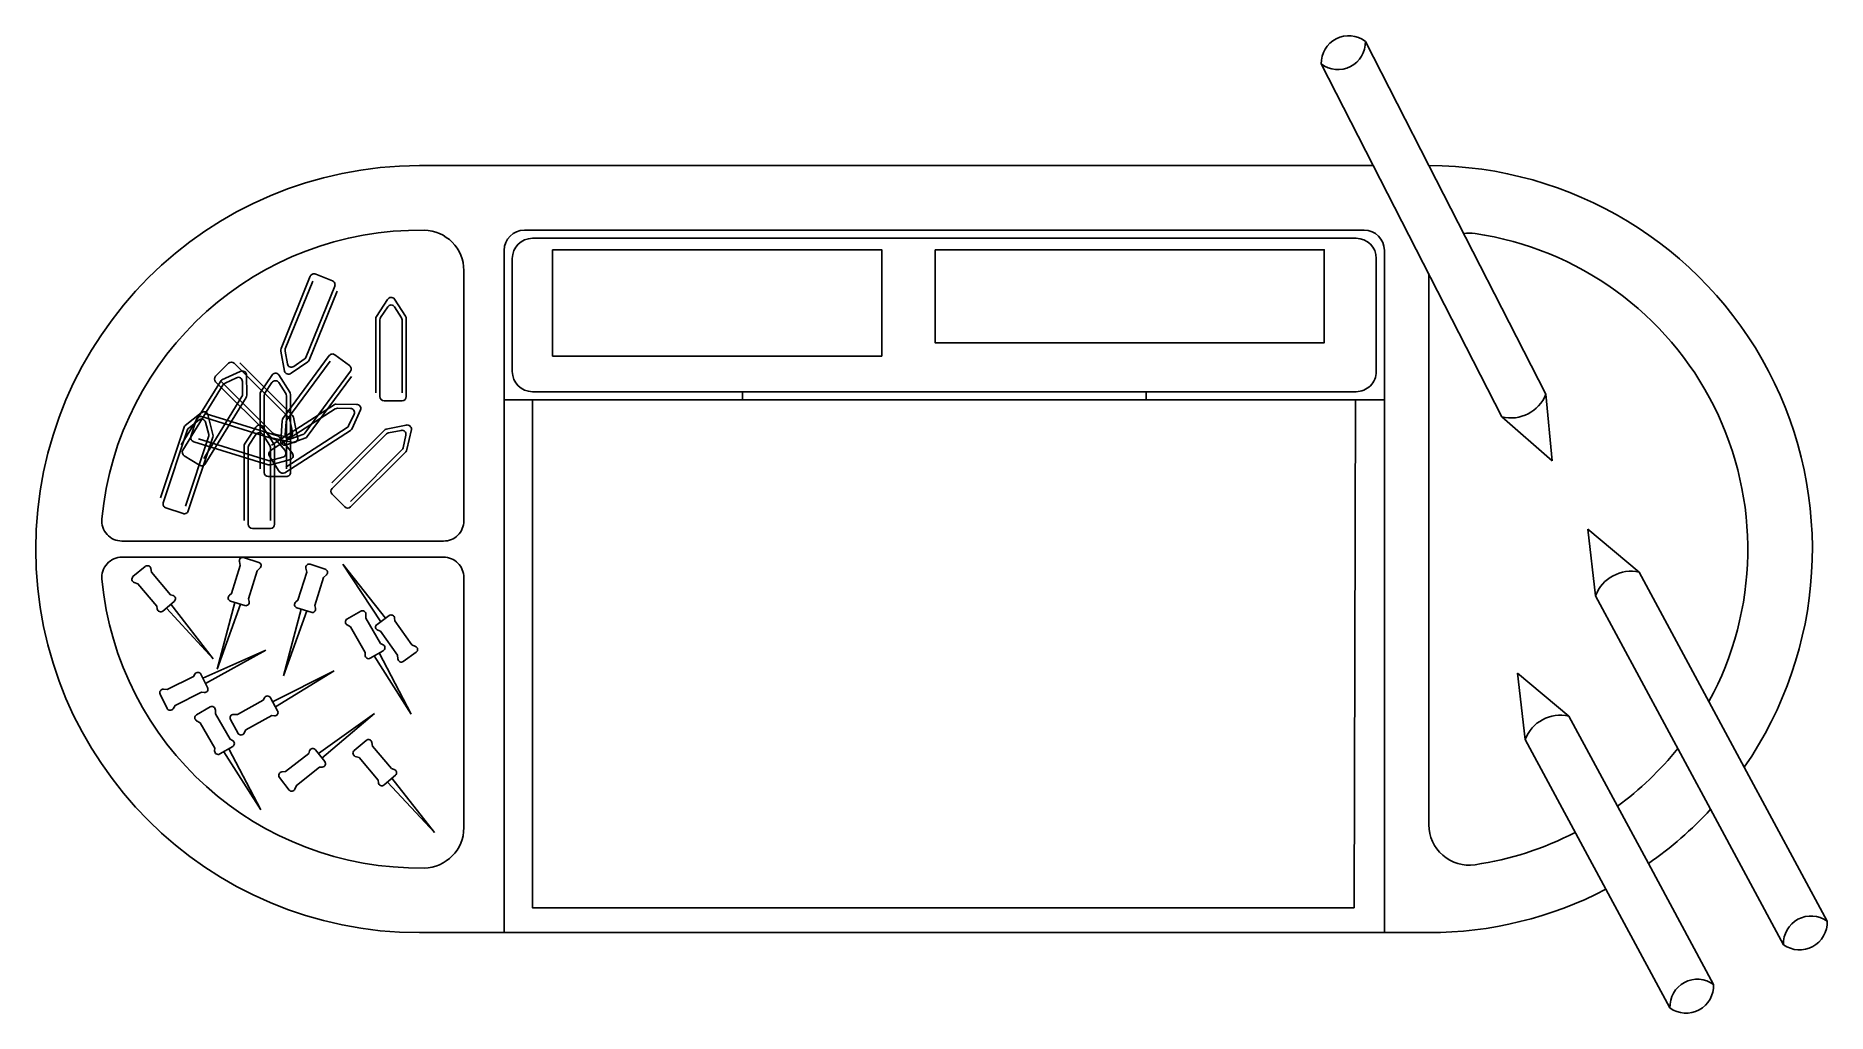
# Model space of a CAD drawing. Extents: x 3.281 to 3.503, y 6.004 to 6.125.
import ezdxf

# ---------------------------------------------------------------- set-up
doc = ezdxf.new("R2010")
doc.units = 0
doc.header["$MEASUREMENT"] = 0
doc.layers.add('ACES', color=2, linetype='CONTINUOUS')
doc.layers.add('ACES-I', color=1, linetype='CONTINUOUS')

msp = doc.modelspace()

# ---------------------------------------------------------------- linework, layer by layer
at = {"layer": 'ACES'}
for p, q in [((3.445415757302982, 6.124521238641096), (3.453284443306895, 6.109134977485214)), ((3.446386805601376, 6.10913498201621), (3.439948126455664, 6.121725038194024)), ((3.502595376770169, 6.0155527302736), (3.492333288725962, 6.034619857811567)), ((3.488162258103097, 6.029411692713804), (3.497187700292052, 6.012642273414142)), ((3.488532542311273, 6.007718597441752), (3.480455202888916, 6.022687941548942)), ((3.475196316564519, 6.019501739064057), (3.483124865833156, 6.004808140582294))]:
    msp.add_line(p, q, dxfattribs=at)
for points in [[(3.446386805601376, 6.10913498201621), (3.328263696149011, 6.109134982016209, 1), (3.328263696149011, 6.014134982016209)], [(3.492333288725962, 6.034619857811567, 0.6046519203318441), (3.453284443306895, 6.109134977485214)], [(3.480455202888916, 6.022687941548943, 0.05398732879164475), (3.488162258103097, 6.029411692713804)], [(3.328263696149011, 6.014134982016209), (3.453263696149013, 6.014134982016209, 0.1205679570763142), (3.47519631656452, 6.019501739064058)]]:
    msp.add_lwpolyline(points, format="xyb", dxfattribs=at)
for centre, start, end in [((3.443359527667781, 6.121798201586741), 52.94268389499388, 181.2286186294068), ((3.499186265699918, 6.015407910306894), 234.1465430917241, 2.432477826137034), ((3.485123431241021, 6.007573777475045), 234.1465430917241, 2.432477826137034)]:
    msp.add_arc(centre, 0.003412185679599603, start, end, dxfattribs=at)
at = {"layer": 'ACES-I'}
for p, q in [((3.462297024865737, 6.07802447785744), (3.446386805601376, 6.10913498201621)), ((3.453284443306895, 6.109134977485214), (3.467764655713055, 6.080820678304512)), ((3.445263696149013, 6.101134982016208), (3.341263696149012, 6.101134982016209)), ((3.338763696149012, 6.098634982016208), (3.338763696149011, 6.014134982016208)), ((3.444263696149013, 6.100134982016207), (3.342263696149012, 6.100134982016209)), ((3.447763696149013, 6.014134982016209), (3.447763696149013, 6.098634982016208)), ((3.333763696149012, 6.096131358637574), (3.333763696149012, 6.065134982016209)), ((3.339763696149012, 6.097634982016208), (3.339763696149011, 6.08363498201621)), ((3.446763696149014, 6.083634982016209), (3.446763696149013, 6.097634982016206)), ((3.453263696149013, 6.027499223638787), (3.453263696149013, 6.095770740393632)), ((3.444263696149014, 6.081134982016208), (3.342263696149011, 6.081134982016209)), ((3.368263696149012, 6.080134982016209), (3.368263696149013, 6.081134982016209)), ((3.418263696149012, 6.080134982016207), (3.418263696149012, 6.081134982016209)), ((3.467764655713055, 6.080820678304512), (3.468540270237272, 6.072560313446267)), ((3.447763696149013, 6.080134982016208), (3.338763696149012, 6.080134982016209)), ((3.468540270237272, 6.072560313446267), (3.462297024865737, 6.07802447785744)), ((3.479333273101237, 6.058774099603725), (3.472976605010415, 6.064105888821674)), ((3.472976605010415, 6.064105888821674), (3.47392559662312, 6.055863642744267)), ((3.331263696149013, 6.062634982016209), (3.291429608675593, 6.062634982016209)), ((3.331263696149012, 6.060634982016207), (3.291429608675594, 6.060634982016208)), ((3.323472456016068, 6.052647726319767), (3.318767049919241, 6.059781482955381)), ((3.318767049919241, 6.059781482955381), (3.324062916836528, 6.053074387916051)), ((3.492333288725962, 6.034619857811567), (3.479333273101237, 6.058774099603725)), ((3.333763696149012, 6.058134982016207), (3.333763696149012, 6.027138605394845)), ((3.302734521353132, 6.048061613228269), (3.296928441317742, 6.054332240381502)), ((3.297483583451992, 6.054803940825663), (3.302734521353132, 6.048061613228269)), ((3.303210614203201, 6.046769796246717), (3.305410937650869, 6.055027514272773)), ((3.306106223908945, 6.05481011805024), (3.303210614203201, 6.046769796246717)), ((3.311436336971732, 6.045937231850714), (3.3136366604194, 6.05419494987677)), ((3.314331946677477, 6.053977553654237), (3.311436336971732, 6.045937231850714)), ((3.47392559662312, 6.055863642744267), (3.488162258103097, 6.029411692713804)), ((3.301464402957896, 6.045639891793424), (3.309264688523504, 6.04913086234145)), ((3.309264688523504, 6.04913086234145), (3.301790057052595, 6.04498825269941)), ((3.327263318583026, 6.041201091783607), (3.322668681982158, 6.048406689939081)), ((3.323299050794, 6.048771819038574), (3.327263318583026, 6.041201091783607)), ((3.310085666460313, 6.042740169342465), (3.317726977482282, 6.046566616276339)), ((3.317726977482282, 6.046566616276339), (3.310439314294859, 6.042103288421599)), ((3.464243691236134, 6.046283237682697), (3.465192682848839, 6.038040991605291)), ((3.470600359326956, 6.040951448464749), (3.464243691236134, 6.046283237682697)), ((3.315751249255452, 6.036337569080451), (3.322715660469836, 6.041290175132741)), ((3.322715660469836, 6.041290175132741), (3.316198348720371, 6.03576242895256)), ((3.480455202888916, 6.022687941548942), (3.470600359326956, 6.040951448464749)), ((3.308625289973671, 6.029337064942754), (3.304030653372802, 6.036542663098228)), ((3.304661022184645, 6.036907792197721), (3.308625289973671, 6.029337064942754)), ((3.465192682848839, 6.038040991605291), (3.475196316564519, 6.019501739064057)), ((3.330118853394634, 6.026519043719766), (3.324312773359244, 6.032789670872999)), ((3.324867915493494, 6.033261371317161), (3.330118853394634, 6.026519043719766))]:
    msp.add_line(p, q, dxfattribs=at)
for points in [[(3.344755352798443, 6.098719214795444), (3.344755352798443, 6.085546219318222), (3.385529890990182, 6.085546219318222), (3.385529890990182, 6.098719214795444)], [(3.392119709223216, 6.098719214795444), (3.392119709223216, 6.08719284902027), (3.440307818177012, 6.08719284902027), (3.440307818177012, 6.098719214795444)]]:
    msp.add_lwpolyline(points, close=True, dxfattribs=at)
for points in [[(3.318075920628168, 6.093590469157281), (3.314606017205732, 6.085035177751311, -0.1252306102653942), (3.31445719493144, 6.084832971738042), (3.312379817189428, 6.083417544232346, -0.545239190521984), (3.311565090311308, 6.083679607135895), (3.311110619048246, 6.086166178291241, -0.1630578763590901), (3.311130672501709, 6.086488989716917), (3.314757154377195, 6.095430336332686, -0.4142135623730951), (3.315420236384647, 6.095710750024182), (3.317495785728501, 6.094868936995271, -0.4142135623730951), (3.317776199419998, 6.094205854987819), (3.314193532254291, 6.085372536626558, -0.1479103888739924), (3.314008430063195, 6.085143170107063), (3.31270468143149, 6.084254857097586, -0.5424531868121627), (3.311917258800444, 6.084584030636256), (3.311630159336547, 6.086154852168141, -0.1424742652803664), (3.311659188459741, 6.086437713464923), (3.315056875585365, 6.094814950502148)], [(3.322869806298352, 6.080977601155558), (3.322869806298352, 6.09020978620581, -0.1252306102653942), (3.322931718249171, 6.090453101333728), (3.324324798557567, 6.092545530678113, -0.545239190521984), (3.325178286521859, 6.092608895859054), (3.326534010631057, 6.090475449731475, -0.1630578763590901), (3.326636755683015, 6.090168769422617), (3.326636755683015, 6.080519984520022, -0.4142135623730951), (3.32612768319948, 6.080010912036486), (3.323887916636997, 6.080010912036486, -0.4142135623730951), (3.323378844153462, 6.080519984520022), (3.323378844153463, 6.090052193985388, -0.1479103888739924), (3.323464167780474, 6.090334313995468), (3.324338455835647, 6.091647508913999, -0.5424531868121627), (3.325191864905523, 6.091638421675863), (3.326048305557723, 6.090290676968411, -0.1424742652803664), (3.326127717827907, 6.090017644196467), (3.326127717827907, 6.080977601155558)], [(3.319853901315191, 6.082996446284101), (3.314376100311016, 6.07556496346028, -0.1252306102653942), (3.314181896074274, 6.075405840691452), (3.311819014066478, 6.074548098350117, -0.545239190521984), (3.311094398716769, 6.075003498664471), (3.311268956841405, 6.077525226187552, -0.1630578763590901), (3.311368216725168, 6.077833052166019), (3.31709320201747, 6.08559987864145, -0.4142135623730951), (3.31780503363081, 6.085707606730798), (3.319607942329874, 6.084378669381914, -0.4142135623730951), (3.319715670419222, 6.083666837768574), (3.314059853697916, 6.075993849139191, -0.1479103888739924), (3.313823779753206, 6.075817381255308), (3.312340850518795, 6.075279067793459, -0.5424531868121627), (3.311659287408, 6.075792742149882), (3.311769559603571, 6.077385772730281, -0.1424742652803664), (3.311867636956389, 6.077652669781736), (3.317231432913439, 6.084929487156979)], [(3.298779352502895, 6.074553460893478), (3.303619966551664, 6.082414866393322, -0.1252306102653942), (3.303800260768916, 6.082589592854838), (3.306083600191152, 6.083640922674514, -0.545239190521984), (3.306843587271504, 6.08324737917114), (3.30687940844158, 6.080719871093344, -0.1630578763590901), (3.306806099632094, 6.080404854941386), (3.30174705418415, 6.072188705645506, -0.4142135623730951), (3.301046651343184, 6.072022135998358), (3.299139441611487, 6.073196489136786, -0.4142135623730951), (3.298972871964337, 6.073896891977752), (3.303970794644906, 6.082013774764307, -0.1479103888739924), (3.304191370565319, 6.082209269226499), (3.305624379395276, 6.082869076918742, -0.5424531868121627), (3.306346311083893, 6.082413879977392), (3.306368940102625, 6.080817197693807, -0.1424742652803664), (3.306293404981712, 6.080543066979147), (3.301553534722709, 6.072845274561232)], [(3.306012047307639, 6.084689441897243), (3.312555630729984, 6.078176780628844, -0.1252306102653942), (3.312684412948585, 6.077961256891635), (3.313184763166539, 6.075497807487593, -0.545239190521984), (3.312627599003068, 6.074848173016301), (3.310159087541756, 6.075392260697575, -0.1630578763590901), (3.30986923937571, 6.075535778634373), (3.303030378521997, 6.08234232198031, -0.4142135623730951), (3.303028673441605, 6.083062257171619), (3.304608672202716, 6.084649757776126, -0.4142135623730951), (3.305328607394025, 6.084651462856518), (3.312084841968656, 6.077927155333494, -0.1479103888739924), (3.312224612990697, 6.077667663748252), (3.312538629502398, 6.076121619076241, -0.5424531868121627), (3.311930168204695, 6.075523150641282), (3.310370755377598, 6.075866862761944, -0.1424742652803664), (3.310121215542341, 6.076003182510441), (3.303713818435611, 6.082380301021034)], [(3.308536927834461, 6.071591837137383), (3.308536927834461, 6.080824022187636, -0.1252306102653942), (3.308598839785279, 6.081067337315553), (3.309991920093675, 6.083159766659938, -0.545239190521984), (3.310845408057967, 6.083223131840879), (3.312201132167165, 6.0810896857133, -0.1630578763590901), (3.312303877219124, 6.080783005404442), (3.312303877219124, 6.071134220501847, -0.4142135623730951), (3.311794804735588, 6.070625148018311), (3.309555038173105, 6.070625148018311, -0.4142135623730951), (3.309045965689569, 6.071134220501847), (3.309045965689571, 6.080666429967213, -0.1479103888739924), (3.309131289316582, 6.080948549977293), (3.310005577371755, 6.082261744895824, -0.5424531868121627), (3.310858986441631, 6.082252657657688), (3.311715427093831, 6.080904912950236, -0.1424742652803664), (3.311794839364014, 6.080631880178292), (3.311794839364014, 6.071591837137383)], [(3.296211850732631, 6.067984198556246), (3.299129989154374, 6.076743063148968, -0.1252306102653942), (3.299265634790856, 6.076954334544173), (3.301248675658538, 6.078499158878517, -0.545239190521984), (3.302078435226632, 6.078289502229435), (3.302690306928856, 6.075836913136342, -0.1630578763590901), (3.302690847906445, 6.075513479889928), (3.299641029278013, 6.066359373902436, -0.4142135623730951), (3.298997146936783, 6.0660373100615), (3.29687220988956, 6.066745262602111, -0.4142135623730951), (3.296550146048625, 6.067389144943341), (3.299563117141989, 6.076432652143658, -0.1479103888739924), (3.299733239743297, 6.07667333891508), (3.300977783172047, 6.077642860524653, -0.5424531868121627), (3.301784566899404, 6.077364490921939), (3.302171099672673, 6.075815136604039, -0.1424742652803664), (3.302160139526173, 6.075531000935037), (3.29930273396202, 6.06695442751534)], [(3.30186664151667, 6.078401754046332), (3.310684680409808, 6.075667630625341, -0.1252306102653942), (3.310898745372299, 6.075536437893221), (3.31248474801, 6.073586174080273, -0.545239190521984), (3.312292509142056, 6.072752207013176), (3.309853267744036, 6.07208912207011, -0.1630578763590901), (3.309529916714135, 6.072081809819687), (3.300313966201935, 6.074939309820248, -0.4142135623730951), (3.29997849264479, 6.075576308312745), (3.300641802379452, 6.07771560129182, -0.4142135623730951), (3.301278800871949, 6.078051074848966), (3.310383405399004, 6.075228098813366, -0.1479103888739924), (3.31062760109939, 6.075063052512814), (3.311622965941787, 6.073839079748412, -0.5424531868121627), (3.311361548159127, 6.07302664491327), (3.309820625872932, 6.072607759612602, -0.1424742652803664), (3.309536323019856, 6.07261276869866), (3.300901806846656, 6.075289989017618)], [(3.309952520513608, 6.074516724466406), (3.317708779049085, 6.079524088476834, -0.1252306102653942), (3.317946775872167, 6.079604043797673), (3.320460274359889, 6.079568566211666, -0.545239190521984), (3.32097642537022, 6.078885891335988), (3.319919367309595, 6.076589762311736, -0.1630578763590901), (3.319717442209777, 6.076337105208914), (3.311611184606578, 6.07110378525241, -0.4142135623730951), (3.31090738491095, 6.071255362214442), (3.309692577536997, 6.073137062854451, -0.4142135623730951), (3.30984415449903, 6.07384086255008), (3.317852473290874, 6.079010954175944, -0.1479103888739924), (3.318135769409952, 6.079092287627421), (3.319713224558279, 6.079070022127373, -0.5424531868121627), (3.320168463147132, 6.078348116700283), (3.319500696387869, 6.0768976016392, -0.1424742652803664), (3.319314384413533, 6.076682796957153), (3.311719550621156, 6.071779647168735)], [(3.306559991021656, 6.065170006582894), (3.306559991021656, 6.074402191633146, -0.1252306102653942), (3.306621902972475, 6.074645506761064), (3.308014983280871, 6.076737936105449, -0.545239190521984), (3.308868471245163, 6.076801301286389), (3.310224195354361, 6.07466785515881, -0.1630578763590901), (3.310326940406319, 6.074361174849952), (3.310326940406319, 6.064712389947356, -0.4142135623730951), (3.309817867922784, 6.064203317463821), (3.307578101360301, 6.064203317463821, -0.4142135623730951), (3.307069028876766, 6.064712389947356), (3.307069028876767, 6.074244599412723, -0.1479103888739924), (3.307154352503778, 6.074526719422803), (3.308028640558951, 6.075839914341334, -0.5424531868121627), (3.308882049628827, 6.075830827103198), (3.309738490281027, 6.074483082395746, -0.1424742652803664), (3.30981790255121, 6.074210049623803), (3.30981790255121, 6.065170006582894)], [(3.317411638793569, 6.069841792804789), (3.323939779447771, 6.076369933458992, -0.1252306102653942), (3.324155607584947, 6.076498204875647), (3.32662023509632, 6.076992719321412, -0.545239190521984), (3.327268548172667, 6.076434018143334), (3.326718615659591, 6.073966802208195, -0.1630578763590901), (3.326574411656515, 6.073677294759171), (3.319751690421679, 6.066854573524337, -0.4142135623730951), (3.319031753211232, 6.066854573524337), (3.317447999086626, 6.068438327648942, -0.4142135623730951), (3.317447999086626, 6.069158264859389), (3.324188289039277, 6.075898554812039, -0.1479103888739924), (3.324448110926768, 6.076037710869021), (3.325994894971205, 6.076348064888411, -0.5424531868121627), (3.326591920663932, 6.075738187900266), (3.326244516234838, 6.074179593485464, -0.1424742652803664), (3.326107605865067, 6.073930377206181), (3.319715330128622, 6.067538101469736)]]:
    msp.add_lwpolyline(points, format="xyb", dxfattribs=at)
msp.add_lwpolyline([(3.342263696149012, 6.080134982016209), (3.342263696149012, 6.017211318448625), (3.444014617986551, 6.017211318448625), (3.444203622063584, 6.080134982016207)], dxfattribs=at)
for points in [[(3.30836899351726, 6.059999982265966), (3.3064941538717, 6.060602870399062, 0.5727900372047222), (3.305967528881809, 6.060094655611812), (3.306082839792342, 6.059617583783338), (3.304995285416319, 6.056139319056617), (3.304735861630044, 6.055929538640921, 0.5989419113459477), (3.304876008762035, 6.055194771310297), (3.30664115279778, 6.054642861012717, 0.5989419113459478), (3.307174899388106, 6.055166920957832), (3.307081184409566, 6.055487117813675), (3.308168738785589, 6.058965382540397), (3.308521256192623, 6.059279309034221, 0.5801924384318029)], [(3.294304490460244, 6.059488829792096), (3.29279344856291, 6.058225797653909, 0.5727900372047222), (3.292941836281424, 6.057509140668349), (3.293406751080582, 6.057351824537148), (3.295766497152718, 6.054574649982857), (3.295805292904948, 6.054243284001948, 0.5989419113459477), (3.296501334408077, 6.05396933058496), (3.297910690361656, 6.055166850622207, 0.5989419113459478), (3.297752710405005, 6.055897991225685), (3.297431955667811, 6.055989778600979), (3.295072209595676, 6.05876695315527), (3.294995087361203, 6.059232646752752, 0.5801924384318029)], [(3.316594716285791, 6.059167417869963), (3.314719876640231, 6.05977030600306, 0.5727900372047222), (3.314193251650341, 6.059262091215809), (3.314308562560874, 6.058785019387336), (3.313221008184851, 6.055306754660614), (3.312961584398575, 6.055096974244918, 0.5989419113459477), (3.313101731530566, 6.054362206914294), (3.314866875566311, 6.053810296616715, 0.5989419113459478), (3.315400622156638, 6.054334356561829), (3.315306907178098, 6.054654553417672), (3.316394461554121, 6.058132818144395), (3.316746978961155, 6.058446744638218, 0.5801924384318029)], [(3.321006469781315, 6.05394858339271), (3.319294393973601, 6.052975292980639, 0.5727900372047222), (3.319312587967118, 6.052243661154816), (3.319741991875181, 6.05200595036551), (3.32156860020048, 6.04885244405413), (3.32154767533727, 6.048519471572092, 0.5989419113459477), (3.322183698302186, 6.048125772401586), (3.323784034473971, 6.04905273657607, 0.5989419113459478), (3.323758985162154, 6.049800330570652), (3.32345974309986, 6.049947852473601), (3.321633134774562, 6.05310135878498), (3.321640304755054, 6.053573340730786, 0.5801924384318029)], [(3.326273936771614, 6.047727713875243), (3.327879472627817, 6.048868219207119, 0.5727900372047222), (3.327787806017927, 6.049594313817062), (3.327336676707699, 6.049787643796798), (3.325202243640221, 6.052741504915812), (3.32518958242072, 6.053074893903656, 0.5989419113459477), (3.324517196706035, 6.053402646400894), (3.323018176146562, 6.052319467834924, 0.5989419113459478), (3.32311826831228, 6.051578181245865), (3.323430827023479, 6.051461495446608), (3.325565260090956, 6.048507634327594), (3.325605583742413, 6.048037323399675, 0.5801924384318029)], [(3.296156395193073, 6.043670153118739), (3.297022506712374, 6.041901439282719, 0.5727900372047222), (3.297753871884901, 6.041874585337561), (3.29801755131644, 6.042288550665814), (3.30127746512738, 6.043917679873458), (3.301608519415083, 6.04387630859974, 0.5989419113459477), (3.302040603904339, 6.044486904409504), (3.301213856106152, 6.04614124008333, 0.5989419113459478), (3.300466137232474, 6.046162233765767), (3.300300484005735, 6.045872634849736), (3.297040570194794, 6.044243505642092), (3.296569923522912, 6.044279700614577, 0.5801924384318029)], [(3.30486821379415, 6.040541759791375), (3.305810324217711, 6.038812330478737, 0.5727900372047222), (3.306542165591411, 6.038817265425428), (3.306787617507969, 6.039242291886097), (3.309973701536578, 6.041011463611115), (3.310306240233293, 6.040984509225884, 0.5989419113459477), (3.310711398549329, 6.041613294553087), (3.309813582205843, 6.043230163210978, 0.5989419113459478), (3.309065657075644, 6.043218663281624), (3.308912737576089, 6.042922143214257), (3.305726653547479, 6.04115297148924), (3.305254878988215, 6.041168691890539, 0.5801924384318029)], [(3.30236844117196, 6.042084556551857), (3.300656365364245, 6.041111266139786, 0.5727900372047222), (3.300674559357763, 6.040379634313963), (3.301103963265826, 6.040141923524657), (3.302930571591124, 6.036988417213277), (3.302909646727915, 6.036655444731239, 0.5989419113459477), (3.303545669692831, 6.036261745560733), (3.305146005864615, 6.037188709735217, 0.5989419113459478), (3.305120956552798, 6.037936303729799), (3.304821714490505, 6.038083825632747), (3.302995106165206, 6.041237331944127), (3.303002276145698, 6.041709313889933, 0.5801924384318029)], [(3.310932474372278, 6.033365326576338), (3.312128564864757, 6.03180076103556, 0.5727900372047222), (3.312850999527996, 6.031917826433123), (3.313028395154761, 6.032375456116619), (3.315905612411003, 6.034612132420948), (3.316238352590425, 6.034636473675914, 0.5989419113459477), (3.316542331385338, 6.035319936287182), (3.315407266590486, 6.036780061745828, 0.5989419113459478), (3.314669944666522, 6.036654043377327), (3.314564288153658, 6.036337586073754), (3.311687070897416, 6.034100909769426), (3.311218462723274, 6.034044122931924, 0.5801924384318029)], [(3.321688822501746, 6.037946260283594), (3.320177780604412, 6.036683228145407, 0.5727900372047222), (3.320326168322926, 6.035966571159847), (3.320791083122084, 6.035809255028646), (3.32315082919422, 6.033032080474355), (3.323189624946449, 6.032700714493445, 0.5989419113459477), (3.323885666449579, 6.032426761076457), (3.325295022403158, 6.033624281113704, 0.5989419113459478), (3.325137042446507, 6.034355421717183), (3.324816287709313, 6.034447209092476), (3.322456541637178, 6.037224383646767), (3.322379419402705, 6.03769007724425, 0.5801924384318029)]]:
    msp.add_lwpolyline(points, format="xyb", close=True, dxfattribs=at)
for centre, radius, start, end in [((3.442004356090864, 6.124448075248378), 0.003412185679599603, 232.9426838949944, 1.228618629407351), ((3.328263696149011, 6.061634982016209), 0.03950000000000031, 89.1695973125203, 174.5720132848333), ((3.328763696149012, 6.096131358637574), 0.005, 0, 89.16959731252095), ((3.341263696149012, 6.098634982016208), 0.0025, 90, 179.9999999999997), ((3.445263696149013, 6.098634982016208), 0.0025, 0, 90), ((3.458263696149013, 6.095770740393632), 0.005, 81.66691700371325, 97.79419814739093), ((3.453263696149013, 6.061634982016209), 0.03950000000000031, 331.4398385661125, 81.6669170037146), ((3.342263696149012, 6.097634982016208), 0.0025, 89.99999999999952, 179.9999999999994), ((3.444263696149013, 6.097634982016206), 0.0025, 0, 89.99999999999952), ((3.342263696149011, 6.08363498201621), 0.0025, 179.9999999999997, 269.9999999999995), ((3.444263696149014, 6.083634982016209), 0.0025, 269.9999999999995, 0), ((3.463432201548459, 6.082548522253836), 0.004664290278439182, 255.9141146196366, 338.2571879047169), ((3.291429608675593, 6.065134982016209), 0.0025, 174.5720132848265, 270), ((3.331263696149013, 6.065134982016209), 0.0025, 270, 7.633331235512441e-13), ((3.291429608675594, 6.058134982016208), 0.0025, 90, 185.4279867151726), ((3.331263696149012, 6.058134982016207), 0.0025, 359.9999999999992, 90), ((3.478293396075773, 6.054227204006348), 0.004664290278439182, 77.11797381641401, 159.4610471014944), ((3.328263696149011, 6.061634982016209), 0.03950000000000031, 185.4279867151693, 270.8304026874797), ((3.469560482301492, 6.036404552867372), 0.004664290278439182, 77.11797381641401, 159.4610471014944), ((3.453263696149013, 6.061634982016209), 0.03950000000000031, 306.2599628371332, 321.3289983392501), ((3.458263696149012, 6.027499223638787), 0.005, 180, 278.3330829962853), ((3.328763696149012, 6.027138605394845), 0.005, 270.830402687479, 0), ((3.328763696149012, 6.027138605394845), 0.005, 270.830402687479, 0), ((3.453263696149013, 6.061634982016209), 0.03950000000000031, 278.3330829962839, 297.3269219699056), ((3.500596811362303, 6.012787093380848), 0.003412185679599603, 54.14654309172356, 182.4324778261365), ((3.486533976903407, 6.004952960549), 0.003412185679599603, 54.14654309172356, 182.4324778261365)]:
    msp.add_arc(centre, radius, start, end, dxfattribs=at)

doc.saveas('drawing.dxf')
